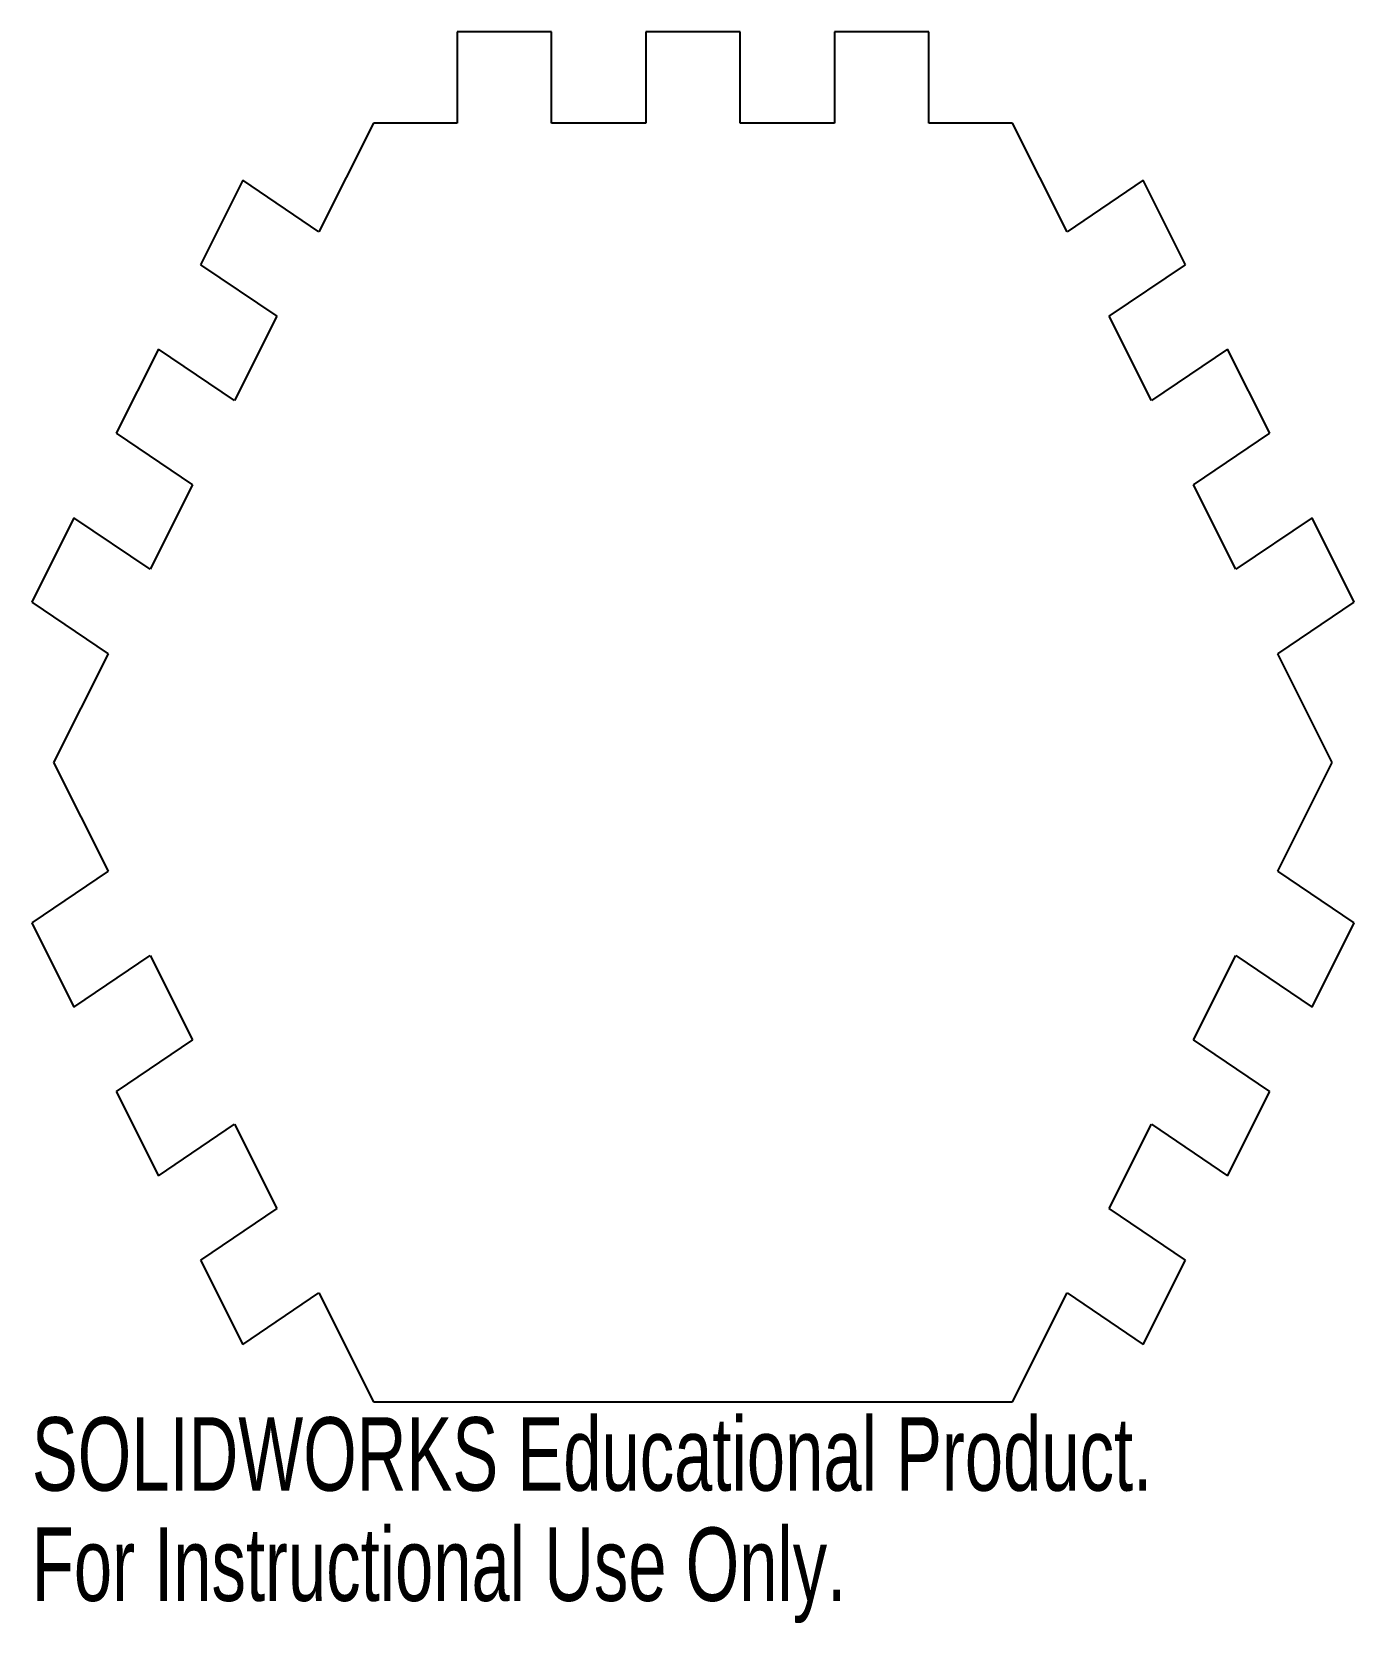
# Model space of a CAD drawing. Header units: millimetres. Extents: x -59 to 28, y -50 to 55.
import ezdxf

# ---------------------------------------------------------------- set-up
doc = ezdxf.new("R2010")
doc.units = ezdxf.units.MM
doc.styles.add('SLDTEXTSTYLE0', font='TXT', dxfattribs={"width": 0.7})

msp = doc.modelspace()

# ---------------------------------------------------------------- linework, layer by layer
at = {"color": 7, "linetype": 'Continuous', "lineweight": 25}
for p, q in [((-31.15, 54.79), (-31.15, 48.79)), ((-24.95, 54.79), (-31.15, 54.79)), ((-24.95, 48.79), (-24.95, 54.79)), ((-18.75, 54.79), (-18.75, 48.79)), ((-12.55, 54.79), (-18.75, 54.79)), ((-12.55, 48.79), (-12.55, 54.79)), ((-6.35, 54.79), (-6.35, 48.79)), ((-0.15, 54.79), (-6.35, 54.79)), ((-0.15, 48.79), (-0.15, 54.79)), ((-36.67, 48.79), (-40.25, 41.64)), ((-31.15, 48.79), (-36.67, 48.79)), ((-18.75, 48.79), (-24.95, 48.79)), ((-6.35, 48.79), (-12.55, 48.79)), ((5.37, 48.79), (-0.15, 48.79)), ((8.95, 41.64), (5.37, 48.79)), ((-45.26, 45.03), (-48.04, 39.48)), ((-40.25, 41.64), (-45.26, 45.03)), ((13.96, 45.03), (8.95, 41.64)), ((16.73, 39.48), (13.96, 45.03)), ((-48.04, 39.48), (-43.02, 36.09)), ((11.72, 36.09), (16.73, 39.48)), ((-43.02, 36.09), (-45.8, 30.54)), ((14.5, 30.54), (11.72, 36.09)), ((-50.81, 33.93), (-53.58, 28.39)), ((-45.8, 30.54), (-50.81, 33.93)), ((19.51, 33.93), (14.5, 30.54)), ((22.28, 28.39), (19.51, 33.93)), ((-53.58, 28.39), (-48.57, 25)), ((17.27, 25), (22.28, 28.39)), ((-48.57, 25), (-51.34, 19.45)), ((20.04, 19.45), (17.27, 25)), ((-56.36, 22.84), (-59.13, 17.29)), ((-51.34, 19.45), (-56.36, 22.84)), ((25.06, 22.84), (20.04, 19.45)), ((27.83, 17.29), (25.06, 22.84)), ((-59.13, 17.29), (-54.12, 13.9)), ((22.82, 13.9), (27.83, 17.29)), ((-54.12, 13.9), (-57.7, 6.75)), ((26.39, 6.75), (22.82, 13.9)), ((-57.7, 6.75), (-54.12, -0.41)), ((22.82, -0.41), (26.39, 6.75)), ((-54.12, -0.41), (-59.13, -3.8)), ((27.83, -3.8), (22.82, -0.41)), ((-59.13, -3.8), (-56.36, -9.34)), ((25.06, -9.34), (27.83, -3.8)), ((-56.36, -9.34), (-51.34, -5.95)), ((-51.34, -5.95), (-48.57, -11.5)), ((17.27, -11.5), (20.04, -5.95)), ((20.04, -5.95), (25.06, -9.34)), ((-48.57, -11.5), (-53.58, -14.89)), ((22.28, -14.89), (17.27, -11.5)), ((-53.58, -14.89), (-50.81, -20.44)), ((19.51, -20.44), (22.28, -14.89)), ((-50.81, -20.44), (-45.8, -17.04)), ((-45.8, -17.04), (-43.02, -22.59)), ((11.72, -22.59), (14.5, -17.04)), ((14.5, -17.04), (19.51, -20.44)), ((-43.02, -22.59), (-48.04, -25.98)), ((16.73, -25.98), (11.72, -22.59)), ((-48.04, -25.98), (-45.26, -31.53)), ((13.96, -31.53), (16.73, -25.98)), ((-45.26, -31.53), (-40.25, -28.14)), ((-40.25, -28.14), (-36.67, -35.29)), ((5.37, -35.29), (8.95, -28.14)), ((8.95, -28.14), (13.96, -31.53)), ((-36.67, -35.29), (5.37, -35.29))]:
    msp.add_line(p, q, dxfattribs=at)

# ---------------------------------------------------------------- texts
at = {"color": 7, "linetype": 'Continuous', "char_height": 4.8336, "attachment_point": 1, "style": 'SLDTEXTSTYLE0'}
for s, insert in [('SOLIDWORKS Educational Product.', (-59.13, -36.31)), ('For Instructional Use Only.', (-59.13, -43.56))]:
    msp.add_mtext(s, dxfattribs=dict(at, insert=insert))

doc.saveas('drawing.dxf')
